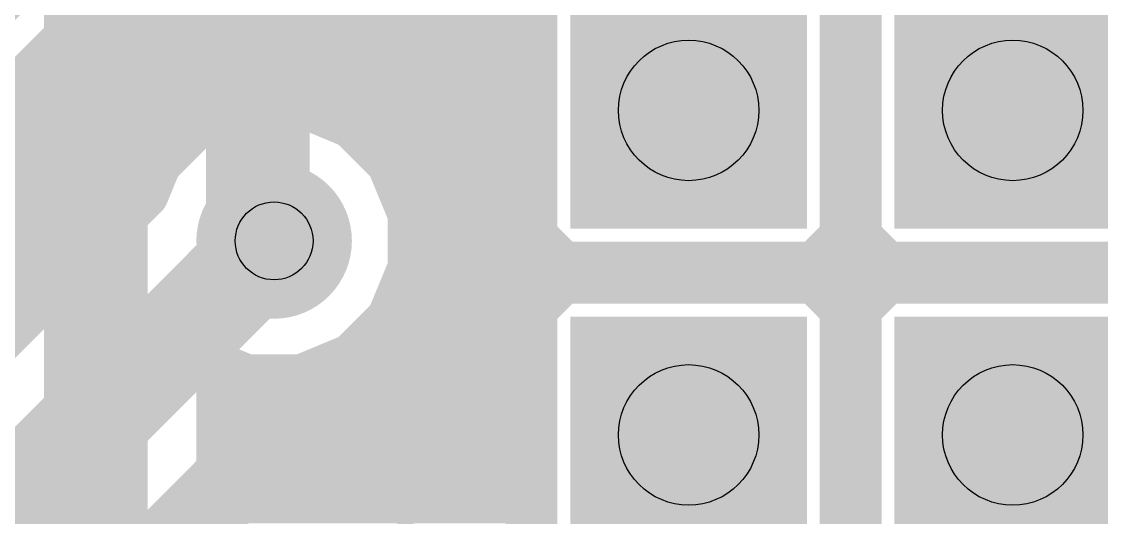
# Model space of a CAD drawing. Extents: x 0 to 10.8, y 0 to 6.1.
# Drawn here: x 4.0871 to 4.4203, y 2.2498 to 2.4026 of the extents above; entities that cross this region are included whole.
import ezdxf

# ---------------------------------------------------------------- set-up
doc = ezdxf.new("R2010")
doc.units = 0
for name, color, linetype in [('1', 22, 'CONTINUOUS'), ('116', 253, 'CONTINUOUS'), ('16', 175, 'CONTINUOUS'), ('17', 82, 'CONTINUOUS'), ('18', 82, 'CONTINUOUS'), ('21', 253, 'CONTINUOUS'), ('29', 253, 'CONTINUOUS'), ('30', 253, 'CONTINUOUS'), ('44', 253, 'CONTINUOUS')]:
    doc.layers.add(name, color=color, linetype=linetype)

# ---------------------------------------------------------------- blocks, each defined once
blk = doc.blocks.new('SQUAREP')
blk.add_solid([(-0.5, -0.5), (0.5, -0.5), (-0.5, 0.5), (0.5, 0.5)])
blk = doc.blocks.new('ROUNDV')
at = {"const_width": 0.5}
blk.add_lwpolyline([(0, -0.25, 1), (0, 0.25, 1), (0, -0.25)], format="xyb", dxfattribs=at)

msp = doc.modelspace()

# ---------------------------------------------------------------- linework, layer by layer
at = {"layer": '1'}
for points, const_width in [([(4.11, 3.425), (4.11, 2.24)], 0.032), ([(4.16, 2.34), (4.16, 3.19)], 0.032), ([(4.198996, 2.361807), (4.198996, 3.173843)], 0.016), ([(4.244433, 2.414303), (4.244433, 2.336087)], 0.016), ([(4.34139, 2.336087), (4.34139, 2.414303)], 0.016), ([(4.344433, 2.414303), (4.344433, 2.336087)], 0.016), ([(4.198996, 2.4), (4.244433, 2.4)], 0.016), ([(4.34139, 2.4), (4.344433, 2.4)], 0.016), ([(4.198996, 2.384), (4.244433, 2.384)], 0.016), ([(4.34139, 2.384), (4.344433, 2.384)], 0.016), ([(4.198996, 2.368), (4.244433, 2.368)], 0.016), ([(4.34139, 2.368), (4.344433, 2.368)], 0.016), ([(4.201449, 2.359354), (4.198996, 2.361807)], 0.016), ([(4.207996, 2.343551), (4.201449, 2.359354)], 0.016), ([(4.204496, 2.352), (4.244433, 2.352)], 0.016), ([(4.34139, 2.352), (4.344433, 2.352)], 0.016), ([(4.165, 2.335), (4.16, 2.34)], 0.032), ([(4.207996, 2.326445), (4.207996, 2.343551)], 0.016), ([(4.207996, 2.336), (4.24452, 2.336)], 0.016), ([(4.244433, 2.336087), (4.253803, 2.326717)], 0.016), ([(4.33202, 2.326717), (4.34139, 2.336087)], 0.016), ([(4.341303, 2.336), (4.34452, 2.336)], 0.016), ([(4.344433, 2.336087), (4.353803, 2.326717)], 0.016), ([(4.201449, 2.310642), (4.207996, 2.326445)], 0.016), ([(4.253803, 2.326717), (4.33202, 2.326717)], 0.016), ([(4.353803, 2.326717), (4.43202, 2.326717)], 0.016), ([(4.253803, 2.323673), (4.244433, 2.314303)], 0.016), ([(4.33202, 2.323673), (4.253803, 2.323673)], 0.016), ([(4.34139, 2.314303), (4.33202, 2.323673)], 0.016), ([(4.353803, 2.323673), (4.344433, 2.314303)], 0.016), ([(4.43202, 2.323673), (4.353803, 2.323673)], 0.016), ([(4.205323, 2.32), (4.25013, 2.32)], 0.016), ([(4.335693, 2.32), (4.35013, 2.32)], 0.016), ([(4.244433, 2.314303), (4.244433, 2.236087)], 0.016), ([(4.34139, 2.236087), (4.34139, 2.314303)], 0.016), ([(4.344433, 2.314303), (4.344433, 2.236087)], 0.016), ([(4.189354, 2.298547), (4.201449, 2.310642)], 0.016), ([(4.194807, 2.304), (4.244433, 2.304)], 0.016), ([(4.34139, 2.304), (4.344433, 2.304)], 0.016), ([(4.173551, 2.292), (4.189354, 2.298547)], 0.016), ([(4.148996, 2.23224), (4.148996, 2.295087)], 0.016), ([(4.148996, 2.295087), (4.156445, 2.292)], 0.016), ([(4.156445, 2.292), (4.173551, 2.292)], 0.016), ([(4.148996, 2.288), (4.244433, 2.288)], 0.016), ([(4.34139, 2.288), (4.344433, 2.288)], 0.016), ([(4.148996, 2.272), (4.244433, 2.272)], 0.016), ([(4.34139, 2.272), (4.344433, 2.272)], 0.016), ([(4.148996, 2.256), (4.244433, 2.256)], 0.016), ([(4.34139, 2.256), (4.344433, 2.256)], 0.016), ([(4.11, 2.24), (3.885, 2.015)], 0.032)]:
    msp.add_lwpolyline(points, dxfattribs=dict(at, const_width=const_width))
for points, const_width in [([(4.198996, 2.404, 1), (4.198996, 2.396)], 0.008), ([(4.244433, 2.396, 1), (4.244433, 2.404)], 0.008), ([(4.34139, 2.404, 1), (4.34139, 2.396)], 0.008), ([(4.344433, 2.396, 1), (4.344433, 2.404)], 0.008), ([(4.198996, 2.388, 1), (4.198996, 2.38)], 0.008), ([(4.244433, 2.38, 1), (4.244433, 2.388)], 0.008), ([(4.34139, 2.388, 1), (4.34139, 2.38)], 0.008), ([(4.344433, 2.38, 1), (4.344433, 2.388)], 0.008), ([(4.198996, 2.372, 1), (4.198996, 2.364)], 0.008), ([(4.244433, 2.364, 1), (4.244433, 2.372)], 0.008), ([(4.34139, 2.372, 1), (4.34139, 2.364)], 0.008), ([(4.344433, 2.364, 1), (4.344433, 2.372)], 0.008), ([(4.201824, 2.364636, 1), (4.196168, 2.358979)], 0.008), ([(4.194996, 2.361807, 1), (4.202996, 2.361807)], 0.008), ([(4.205144, 2.360885, 1), (4.197753, 2.357823)], 0.008), ([(4.19862, 2.356526, 1), (4.204277, 2.362183)], 0.008), ([(4.204496, 2.356, 1), (4.204496, 2.348)], 0.008), ([(4.244433, 2.348, 1), (4.244433, 2.356)], 0.008), ([(4.34139, 2.356, 1), (4.34139, 2.348)], 0.008), ([(4.344433, 2.348, 1), (4.344433, 2.356)], 0.008), ([(4.165657, 2.345657, 1), (4.154343, 2.334343)], 0.016), ([(4.211996, 2.343551, 1), (4.203996, 2.343551)], 0.008), ([(4.204301, 2.34202, 1), (4.211691, 2.345082)], 0.008), ([(4.152, 2.34, 1), (4.168, 2.34)], 0.016), ([(4.159343, 2.329343, 1), (4.170657, 2.340657)], 0.016), ([(4.207996, 2.34, 1), (4.207996, 2.332)], 0.008), ([(4.247261, 2.338915, 1), (4.241605, 2.333258)], 0.008), ([(4.24452, 2.332, 1), (4.24452, 2.34)], 0.008), ([(4.341303, 2.34, 1), (4.341303, 2.332)], 0.008), ([(4.344218, 2.333258, 1), (4.338561, 2.338915)], 0.008), ([(4.347261, 2.338915, 1), (4.341605, 2.333258)], 0.008), ([(4.34452, 2.332, 1), (4.34452, 2.34)], 0.008), ([(4.240433, 2.336087, 1), (4.248433, 2.336087)], 0.008), ([(4.33739, 2.336087, 1), (4.34539, 2.336087)], 0.008), ([(4.340433, 2.336087, 1), (4.348433, 2.336087)], 0.008), ([(4.211691, 2.324914, 1), (4.204301, 2.327976)], 0.008), ([(4.253803, 2.330717, 1), (4.253803, 2.322717)], 0.008), ([(4.250975, 2.323888, 1), (4.256632, 2.329545)], 0.008), ([(4.329191, 2.329545, 1), (4.334848, 2.323888)], 0.008), ([(4.33202, 2.322717, 1), (4.33202, 2.330717)], 0.008), ([(4.353803, 2.330717, 1), (4.353803, 2.322717)], 0.008), ([(4.350975, 2.323888, 1), (4.356632, 2.329545)], 0.008), ([(4.203996, 2.326445, 1), (4.211996, 2.326445)], 0.008), ([(4.253803, 2.327673, 1), (4.253803, 2.319673)], 0.008), ([(4.256632, 2.320845, 1), (4.250975, 2.326502)], 0.008), ([(4.334848, 2.326502, 1), (4.329191, 2.320845)], 0.008), ([(4.33202, 2.319673, 1), (4.33202, 2.327673)], 0.008), ([(4.353803, 2.327673, 1), (4.353803, 2.319673)], 0.008), ([(4.356632, 2.320845, 1), (4.350975, 2.326502)], 0.008), ([(4.205323, 2.324, 1), (4.205323, 2.316)], 0.008), ([(4.25013, 2.316, 1), (4.25013, 2.324)], 0.008), ([(4.335693, 2.324, 1), (4.335693, 2.316)], 0.008), ([(4.35013, 2.316, 1), (4.35013, 2.324)], 0.008), ([(4.248433, 2.314303, 1), (4.240433, 2.314303)], 0.008), ([(4.241605, 2.317132, 1), (4.247261, 2.311475)], 0.008), ([(4.34539, 2.314303, 1), (4.33739, 2.314303)], 0.008), ([(4.338561, 2.311475, 1), (4.344218, 2.317132)], 0.008), ([(4.348433, 2.314303, 1), (4.340433, 2.314303)], 0.008), ([(4.341605, 2.317132, 1), (4.347261, 2.311475)], 0.008), ([(4.197753, 2.312173, 1), (4.205144, 2.309111)], 0.008), ([(4.204277, 2.307813, 1), (4.19862, 2.31347)], 0.008), ([(4.194807, 2.308, 1), (4.194807, 2.3)], 0.008), ([(4.244433, 2.3, 1), (4.244433, 2.308)], 0.008), ([(4.34139, 2.308, 1), (4.34139, 2.3)], 0.008), ([(4.344433, 2.3, 1), (4.344433, 2.308)], 0.008), ([(4.190885, 2.294852, 1), (4.187823, 2.302243)], 0.008), ([(4.152996, 2.295087, 1), (4.144996, 2.295087)], 0.008), ([(4.150527, 2.298782, 1), (4.147465, 2.291391)], 0.008), ([(4.186526, 2.301376, 1), (4.192183, 2.295719)], 0.008), ([(4.156445, 2.296, 1), (4.156445, 2.288)], 0.008), ([(4.154914, 2.288305, 1), (4.157976, 2.295695)], 0.008), ([(4.17202, 2.295695, 1), (4.175082, 2.288305)], 0.008), ([(4.173551, 2.288, 1), (4.173551, 2.296)], 0.008), ([(4.148996, 2.292, 1), (4.148996, 2.284)], 0.008), ([(4.244433, 2.284, 1), (4.244433, 2.292)], 0.008), ([(4.34139, 2.292, 1), (4.34139, 2.284)], 0.008), ([(4.344433, 2.284, 1), (4.344433, 2.292)], 0.008), ([(4.148996, 2.276, 1), (4.148996, 2.268)], 0.008), ([(4.244433, 2.268, 1), (4.244433, 2.276)], 0.008), ([(4.34139, 2.276, 1), (4.34139, 2.268)], 0.008), ([(4.344433, 2.268, 1), (4.344433, 2.276)], 0.008), ([(4.148996, 2.26, 1), (4.148996, 2.252)], 0.008), ([(4.244433, 2.252, 1), (4.244433, 2.26)], 0.008), ([(4.34139, 2.26, 1), (4.34139, 2.252)], 0.008), ([(4.344433, 2.252, 1), (4.344433, 2.26)], 0.008), ([(4.115657, 2.234343, 1), (4.104343, 2.245657)], 0.016)]:
    msp.add_lwpolyline(points, format="xyb", dxfattribs=dict(at, const_width=const_width))
at = {"layer": '116'}
for points, const_width in [([(4.292913, 2.360433, 1), (4.292913, 2.389961, 1), (4.292913, 2.360433)], 0.017717), ([(4.392913, 2.360433, 1), (4.392913, 2.389961, 1), (4.392913, 2.360433)], 0.017717), ([(4.165, 2.325079, 1), (4.165, 2.344921, 1), (4.165, 2.325079)], 0.008071), ([(4.292913, 2.260433, 1), (4.292913, 2.289961, 1), (4.292913, 2.260433)], 0.017717), ([(4.392913, 2.260433, 1), (4.392913, 2.289961, 1), (4.392913, 2.260433)], 0.017717)]:
    msp.add_lwpolyline(points, format="xyb", dxfattribs=dict(at, const_width=const_width))
at = {"layer": '16'}
for points, const_width in [([(3.8, 2.125), (4.25, 2.575)], 0.01), ([(3.832689, 2.127996), (4.244433, 2.53974)], 0.016), ([(4.244433, 2.414303), (4.244433, 2.336087)], 0.016), ([(4.34139, 2.336087), (4.34139, 2.414303)], 0.016), ([(4.344433, 2.414303), (4.344433, 2.336087)], 0.016), ([(4.104693, 2.4), (4.244433, 2.4)], 0.016), ([(4.34139, 2.4), (4.344433, 2.4)], 0.016), ([(4.088693, 2.384), (4.244433, 2.384)], 0.016), ([(4.34139, 2.384), (4.344433, 2.384)], 0.016), ([(4.156445, 2.377996), (4.140642, 2.371449)], 0.016), ([(4.173551, 2.377996), (4.156445, 2.377996)], 0.016), ([(4.189354, 2.371449), (4.173551, 2.377996)], 0.016), ([(4.140642, 2.371449), (4.128547, 2.359354)], 0.016), ([(4.201449, 2.359354), (4.189354, 2.371449)], 0.016), ([(4.072693, 2.368), (4.137193, 2.368)], 0.016), ([(4.192803, 2.368), (4.244433, 2.368)], 0.016), ([(4.34139, 2.368), (4.344433, 2.368)], 0.016), ([(4.128547, 2.359354), (4.124551, 2.349701)], 0.016), ([(4.207996, 2.343551), (4.201449, 2.359354)], 0.016), ([(4.056693, 2.352), (4.125504, 2.352)], 0.016), ([(4.204496, 2.352), (4.244433, 2.352)], 0.016), ([(4.34139, 2.352), (4.344433, 2.352)], 0.016), ([(4.124551, 2.349701), (3.87872, 2.10387)], 0.016), ([(3.79, 1.96), (4.165, 2.335)], 0.032), ([(4.207996, 2.326445), (4.207996, 2.343551)], 0.016), ([(4.040693, 2.336), (4.11085, 2.336)], 0.016), ([(4.207996, 2.336), (4.24452, 2.336)], 0.016), ([(4.244433, 2.336087), (4.253803, 2.326717)], 0.016), ([(4.33202, 2.326717), (4.34139, 2.336087)], 0.016), ([(4.341303, 2.336), (4.34452, 2.336)], 0.016), ([(4.344433, 2.336087), (4.353803, 2.326717)], 0.016), ([(4.201449, 2.310642), (4.207996, 2.326445)], 0.016), ([(4.253803, 2.326717), (4.33202, 2.326717)], 0.016), ([(4.353803, 2.326717), (4.43202, 2.326717)], 0.016), ([(4.253803, 2.323673), (4.244433, 2.314303)], 0.016), ([(4.33202, 2.323673), (4.253803, 2.323673)], 0.016), ([(4.34139, 2.314303), (4.33202, 2.323673)], 0.016), ([(4.353803, 2.323673), (4.344433, 2.314303)], 0.016), ([(4.43202, 2.323673), (4.353803, 2.323673)], 0.016), ([(4.024693, 2.32), (4.09485, 2.32)], 0.016), ([(4.205323, 2.32), (4.25013, 2.32)], 0.016), ([(4.335693, 2.32), (4.35013, 2.32)], 0.016), ([(4.244433, 2.314303), (4.244433, 2.236087)], 0.016), ([(4.34139, 2.236087), (4.34139, 2.314303)], 0.016), ([(4.344433, 2.314303), (4.344433, 2.236087)], 0.016), ([(4.189354, 2.298547), (4.201449, 2.310642)], 0.016), ([(4.194807, 2.304), (4.244433, 2.304)], 0.016), ([(4.34139, 2.304), (4.344433, 2.304)], 0.016), ([(4.179701, 2.294551), (4.189354, 2.298547)], 0.016), ([(3.812091, 1.926937), (4.179701, 2.294551)], 0.016), ([(4.17315, 2.288), (4.244433, 2.288)], 0.016), ([(4.34139, 2.288), (4.344433, 2.288)], 0.016), ([(4.15715, 2.272), (4.244433, 2.272)], 0.016), ([(4.34139, 2.272), (4.344433, 2.272)], 0.016), ([(4.14115, 2.256), (4.244433, 2.256)], 0.016), ([(4.34139, 2.256), (4.344433, 2.256)], 0.016)]:
    msp.add_lwpolyline(points, dxfattribs=dict(at, const_width=const_width))
for points, const_width in [([(4.104693, 2.404, 1), (4.104693, 2.396)], 0.008), ([(4.244433, 2.396, 1), (4.244433, 2.404)], 0.008), ([(4.34139, 2.404, 1), (4.34139, 2.396)], 0.008), ([(4.344433, 2.396, 1), (4.344433, 2.404)], 0.008), ([(4.088693, 2.388, 1), (4.088693, 2.38)], 0.008), ([(4.244433, 2.38, 1), (4.244433, 2.388)], 0.008), ([(4.34139, 2.388, 1), (4.34139, 2.38)], 0.008), ([(4.344433, 2.38, 1), (4.344433, 2.388)], 0.008), ([(4.156445, 2.381996, 1), (4.156445, 2.373996)], 0.008), ([(4.157976, 2.374301, 1), (4.154914, 2.381691)], 0.008), ([(4.175082, 2.381691, 1), (4.17202, 2.374301)], 0.008), ([(4.173551, 2.373996, 1), (4.173551, 2.381996)], 0.008), ([(4.139111, 2.375144, 1), (4.142173, 2.367753)], 0.008), ([(4.14347, 2.36862, 1), (4.137813, 2.374277)], 0.008), ([(4.192183, 2.374277, 1), (4.186526, 2.36862)], 0.008), ([(4.187823, 2.367753, 1), (4.190885, 2.375144)], 0.008), ([(4.137193, 2.364, 1), (4.137193, 2.372)], 0.008), ([(4.192803, 2.372, 1), (4.192803, 2.364)], 0.008), ([(4.244433, 2.364, 1), (4.244433, 2.372)], 0.008), ([(4.34139, 2.372, 1), (4.34139, 2.364)], 0.008), ([(4.344433, 2.364, 1), (4.344433, 2.372)], 0.008), ([(4.125719, 2.362183, 1), (4.131376, 2.356526)], 0.008), ([(4.132243, 2.357824, 1), (4.124851, 2.360884)], 0.008), ([(4.205144, 2.360885, 1), (4.197753, 2.357823)], 0.008), ([(4.19862, 2.356526, 1), (4.204277, 2.362183)], 0.008), ([(4.125504, 2.348, 1), (4.125504, 2.356)], 0.008), ([(4.204496, 2.356, 1), (4.204496, 2.348)], 0.008), ([(4.244433, 2.348, 1), (4.244433, 2.356)], 0.008), ([(4.34139, 2.356, 1), (4.34139, 2.348)], 0.008), ([(4.344433, 2.348, 1), (4.344433, 2.356)], 0.008), ([(4.12738, 2.346872, 1), (4.121723, 2.352529)], 0.008), ([(4.120855, 2.351231, 1), (4.128247, 2.348171)], 0.008), ([(4.170657, 2.329343, 1), (4.159343, 2.340657)], 0.016), ([(4.211996, 2.343551, 1), (4.203996, 2.343551)], 0.008), ([(4.204301, 2.34202, 1), (4.211691, 2.345082)], 0.008), ([(4.11085, 2.332, 1), (4.11085, 2.34)], 0.008), ([(4.207996, 2.34, 1), (4.207996, 2.332)], 0.008), ([(4.247261, 2.338915, 1), (4.241605, 2.333258)], 0.008), ([(4.24452, 2.332, 1), (4.24452, 2.34)], 0.008), ([(4.341303, 2.34, 1), (4.341303, 2.332)], 0.008), ([(4.344218, 2.333258, 1), (4.338561, 2.338915)], 0.008), ([(4.347261, 2.338915, 1), (4.341605, 2.333258)], 0.008), ([(4.34452, 2.332, 1), (4.34452, 2.34)], 0.008), ([(4.240433, 2.336087, 1), (4.248433, 2.336087)], 0.008), ([(4.33739, 2.336087, 1), (4.34539, 2.336087)], 0.008), ([(4.340433, 2.336087, 1), (4.348433, 2.336087)], 0.008), ([(4.211691, 2.324914, 1), (4.204301, 2.327976)], 0.008), ([(4.253803, 2.330717, 1), (4.253803, 2.322717)], 0.008), ([(4.250975, 2.323888, 1), (4.256632, 2.329545)], 0.008), ([(4.329191, 2.329545, 1), (4.334848, 2.323888)], 0.008), ([(4.33202, 2.322717, 1), (4.33202, 2.330717)], 0.008), ([(4.353803, 2.330717, 1), (4.353803, 2.322717)], 0.008), ([(4.350975, 2.323888, 1), (4.356632, 2.329545)], 0.008), ([(4.203996, 2.326445, 1), (4.211996, 2.326445)], 0.008), ([(4.253803, 2.327673, 1), (4.253803, 2.319673)], 0.008), ([(4.256632, 2.320845, 1), (4.250975, 2.326502)], 0.008), ([(4.334848, 2.326502, 1), (4.329191, 2.320845)], 0.008), ([(4.33202, 2.319673, 1), (4.33202, 2.327673)], 0.008), ([(4.353803, 2.327673, 1), (4.353803, 2.319673)], 0.008), ([(4.356632, 2.320845, 1), (4.350975, 2.326502)], 0.008), ([(4.09485, 2.316, 1), (4.09485, 2.324)], 0.008), ([(4.205323, 2.324, 1), (4.205323, 2.316)], 0.008), ([(4.25013, 2.316, 1), (4.25013, 2.324)], 0.008), ([(4.335693, 2.324, 1), (4.335693, 2.316)], 0.008), ([(4.35013, 2.316, 1), (4.35013, 2.324)], 0.008), ([(4.248433, 2.314303, 1), (4.240433, 2.314303)], 0.008), ([(4.241605, 2.317132, 1), (4.247261, 2.311475)], 0.008), ([(4.34539, 2.314303, 1), (4.33739, 2.314303)], 0.008), ([(4.338561, 2.311475, 1), (4.344218, 2.317132)], 0.008), ([(4.348433, 2.314303, 1), (4.340433, 2.314303)], 0.008), ([(4.341605, 2.317132, 1), (4.347261, 2.311475)], 0.008), ([(4.197753, 2.312173, 1), (4.205144, 2.309111)], 0.008), ([(4.204277, 2.307813, 1), (4.19862, 2.31347)], 0.008), ([(4.194807, 2.308, 1), (4.194807, 2.3)], 0.008), ([(4.244433, 2.3, 1), (4.244433, 2.308)], 0.008), ([(4.34139, 2.308, 1), (4.34139, 2.3)], 0.008), ([(4.344433, 2.3, 1), (4.344433, 2.308)], 0.008), ([(4.190884, 2.294851, 1), (4.187824, 2.302243)], 0.008), ([(4.182529, 2.291723, 1), (4.176872, 2.29738)], 0.008), ([(4.186526, 2.301376, 1), (4.192183, 2.295719)], 0.008), ([(4.178171, 2.298247, 1), (4.181231, 2.290855)], 0.008), ([(4.17315, 2.292, 1), (4.17315, 2.284)], 0.008), ([(4.244433, 2.284, 1), (4.244433, 2.292)], 0.008), ([(4.34139, 2.292, 1), (4.34139, 2.284)], 0.008), ([(4.344433, 2.284, 1), (4.344433, 2.292)], 0.008), ([(4.15715, 2.276, 1), (4.15715, 2.268)], 0.008), ([(4.244433, 2.268, 1), (4.244433, 2.276)], 0.008), ([(4.34139, 2.276, 1), (4.34139, 2.268)], 0.008), ([(4.344433, 2.268, 1), (4.344433, 2.276)], 0.008), ([(4.14115, 2.26, 1), (4.14115, 2.252)], 0.008), ([(4.244433, 2.252, 1), (4.244433, 2.26)], 0.008), ([(4.34139, 2.26, 1), (4.34139, 2.252)], 0.008), ([(4.344433, 2.252, 1), (4.344433, 2.26)], 0.008)]:
    msp.add_lwpolyline(points, format="xyb", dxfattribs=dict(at, const_width=const_width))
at = {"layer": '21', "const_width": 0.005}
msp.add_lwpolyline([(4.205512, 0.358661), (4.205512, 3.705118)], dxfattribs=at)
at = {"layer": '44'}
for centre, radius in [((4.292913, 2.375197), 0.021654), ((4.392913, 2.375197), 0.021654), ((4.165, 2.335), 0.012), ((4.292913, 2.275197), 0.021654), ((4.392913, 2.275197), 0.021654)]:
    msp.add_circle(centre, radius, dxfattribs=at)

# ---------------------------------------------------------------- block references
at = {"layer": '17', "xscale": 0.064961, "yscale": 0.064961, "rotation": 90}
for p in [(4.292913, 2.375197), (4.292913, 2.375197), (4.392913, 2.375197), (4.392913, 2.375197), (4.292913, 2.275197), (4.292913, 2.275197), (4.392913, 2.275197), (4.392913, 2.275197)]:
    msp.add_blockref('SQUAREP', p, dxfattribs=at)
at = {"layer": '18', "xscale": 0.04, "yscale": 0.04}
msp.add_blockref('ROUNDV', (4.165, 2.335), dxfattribs=at)
msp.add_blockref('ROUNDV', (4.165, 2.335), dxfattribs=at)
at = {"layer": '29', "xscale": 0.072961, "yscale": 0.072961, "rotation": 90}
for p in [(4.292913, 2.375197), (4.392913, 2.375197), (4.292913, 2.275197), (4.392913, 2.275197)]:
    msp.add_blockref('SQUAREP', p, dxfattribs=at)
at = {"layer": '29', "xscale": 0.048, "yscale": 0.048}
msp.add_blockref('ROUNDV', (4.165, 2.335), dxfattribs=at)
at = {"layer": '30', "xscale": 0.072961, "yscale": 0.072961, "rotation": 90}
for p in [(4.292913, 2.375197), (4.392913, 2.375197), (4.292913, 2.275197), (4.392913, 2.275197)]:
    msp.add_blockref('SQUAREP', p, dxfattribs=at)
at = {"layer": '30', "xscale": 0.048, "yscale": 0.048}
msp.add_blockref('ROUNDV', (4.165, 2.335), dxfattribs=at)

doc.saveas('drawing.dxf')
